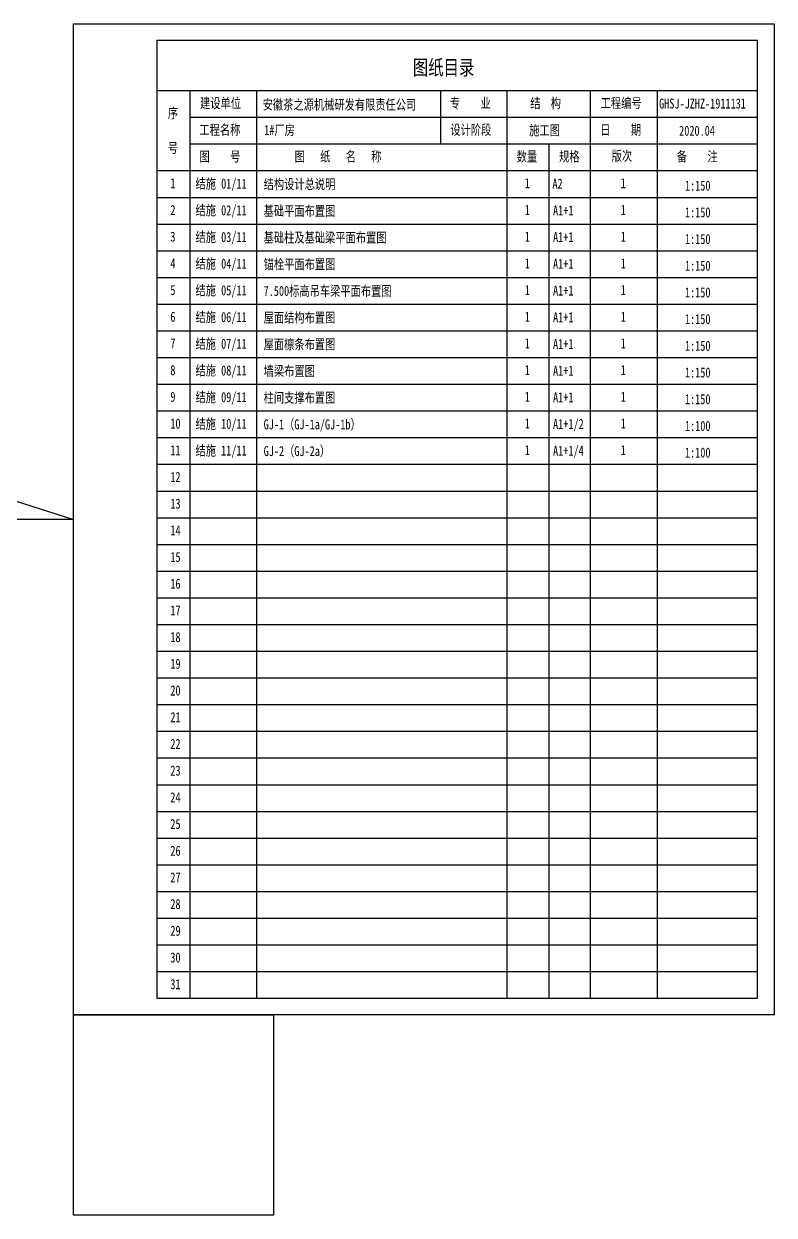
# Model space of a CAD drawing. Extents: x 8844666 to 9156203, y 1662182 to 2655606.
# Drawn here: x 8902419 to 8924902, y 2619906 to 2655606 of the extents above; entities that cross this region are included whole.
import ezdxf
from ezdxf.enums import TextEntityAlignment as Align

# ---------------------------------------------------------------- set-up
doc = ezdxf.new("R2010")
doc.units = 0
doc.header["$LTSCALE"] = 1000
doc.header["$MEASUREMENT"] = 0
doc.layers.add('PUB_TITLE', color=4, linetype='CONTINUOUS')
doc.layers.add('图签栏', color=4, linetype='CONTINUOUS')
doc.styles.add('图签黑体', font='simhei.ttf', dxfattribs={"width": 0.75})

msp = doc.modelspace()

# ---------------------------------------------------------------- linework, layer by layer
at = {"layer": 'PUB_TITLE', "color": 4}
for p, q in [((8903902.8, 2655605.8), (8924902.4, 2655605.8)), ((8924902.4, 2655605.8), (8924902.4, 2625906.3)), ((8924402.4, 2655105.8), (8906402.7, 2655105.8)), ((8906402.7, 2655105.8), (8906402.7, 2626406.3)), ((8924402.4, 2626406.3), (8924402.4, 2655105.8)), ((8907402.7, 2626406.3), (8907402.7, 2653605.8)), ((8909402.7, 2626406.3), (8909402.7, 2653605.8)), ((8914902.6, 2653605.8), (8914902.6, 2652005.8)), ((8916902.6, 2626406.3), (8916902.6, 2653605.8)), ((8919402.5, 2626406.3), (8919402.5, 2653605.8)), ((8921402.5, 2626406.3), (8921402.5, 2653605.8)), ((8907402.7, 2652805.8), (8924402.4, 2652805.8)), ((8907402.7, 2652005.8), (8924402.4, 2652005.8)), ((8918152.5, 2652005.8), (8918152.5, 2626406.3)), ((8906402.7, 2650405.8), (8924402.4, 2650405.8)), ((8906402.7, 2649605.9), (8924402.4, 2649605.9)), ((8906402.7, 2649605.9), (8924402.4, 2649605.9)), ((8906402.7, 2648805.9), (8924402.4, 2648805.9)), ((8906402.7, 2648805.9), (8924402.4, 2648805.9)), ((8906402.7, 2648005.9), (8924402.4, 2648005.9)), ((8906402.7, 2647205.9), (8924402.4, 2647205.9)), ((8906402.7, 2647205.9), (8924402.4, 2647205.9)), ((8906402.7, 2646405.9), (8924402.4, 2646405.9)), ((8906402.7, 2645605.9), (8924402.4, 2645605.9)), ((8906402.7, 2644805.9), (8924402.4, 2644805.9)), ((8906402.7, 2644006), (8924402.4, 2644006)), ((8906402.7, 2643206), (8924402.4, 2643206)), ((8906402.7, 2642406), (8924402.4, 2642406)), ((8906402.7, 2641606), (8924402.4, 2641606)), ((8906402.7, 2640806), (8924402.4, 2640806)), ((8906402.7, 2640006), (8924402.4, 2640006)), ((8906402.7, 2639206), (8924402.4, 2639206)), ((8906402.7, 2638406.1), (8924402.4, 2638406.1)), ((8906402.7, 2637606.1), (8924402.4, 2637606.1)), ((8906402.7, 2636806.1), (8924402.4, 2636806.1)), ((8906402.7, 2636006.1), (8924402.4, 2636006.1)), ((8906402.7, 2635206.1), (8924402.4, 2635206.1)), ((8906402.7, 2634406.1), (8924402.4, 2634406.1)), ((8906402.7, 2633606.1), (8924402.4, 2633606.1)), ((8906402.7, 2632806.2), (8924402.4, 2632806.2)), ((8906402.7, 2632006.2), (8924402.4, 2632006.2)), ((8906402.7, 2631206.2), (8924402.4, 2631206.2)), ((8906402.7, 2630406.2), (8924402.4, 2630406.2)), ((8906402.7, 2629606.2), (8924402.4, 2629606.2)), ((8906402.7, 2628806.2), (8924402.4, 2628806.2)), ((8906402.7, 2628006.2), (8924402.4, 2628006.2)), ((8906402.7, 2627206.3), (8924402.4, 2627206.3)), ((8906402.7, 2626406.3), (8924402.4, 2626406.3)), ((8924902.4, 2625906.3), (8903902.8, 2625906.3))]:
    msp.add_line(p, q, dxfattribs=at)
msp.add_lwpolyline([(8903902.8, 2655605.8), (8924902.4, 2655605.8), (8924902.4, 2625906.3), (8903902.8, 2625906.3)], close=True, dxfattribs=at)
at = {"layer": 'PUB_TITLE', "color": 4, "const_width": 40}
for points in [[(8906402.7, 2653605.8), (8924402.4, 2653605.8)], [(8906402.7, 2651205.8), (8924402.4, 2651205.8)]]:
    msp.add_lwpolyline(points, dxfattribs=at)
at = {"layer": 'PUB_TITLE', "color": 6}
msp.add_lwpolyline([(8895349.7, 2643488.7), (8903902.8, 2640756), (8844666.2, 2640756)], dxfattribs=at)
msp.add_lwpolyline([(8903902.8, 2625906.3), (8909902.8, 2625906.3), (8909902.8, 2619906.3), (8903902.8, 2619906.3)], close=True, dxfattribs=at)

# ---------------------------------------------------------------- texts
at = {"layer": '图签栏', "color": 0, "style": '图签黑体', "width": 0.75}
for s, height, p in [('图纸目录', 450, (8914075.2, 2654072.5)), ('建设单位', 300, (8907699.2, 2653080.8)), ('专    业', 300, (8915186.6, 2653080.8)), ('结  构', 300, (8917594.5, 2653080.8)), ('工程编号', 300, (8919702.5, 2653080.8)), ('工程名称', 300, (8907680.6, 2652280.8)), ('设计阶段', 300, (8915199.1, 2652280.8)), ('施工图', 300, (8917560.9, 2652265.2)), ('日    期', 300, (8919690.3, 2652280.8)), ('图    号', 300, (8907682.7, 2651480.8)), ('图   纸   名   称', 300, (8910531.8, 2651480.8)), ('数量', 300, (8917186.2, 2651480.8)), ('规格', 300, (8918456.8, 2651480.8)), ('版次', 300, (8920034.4, 2651500.3)), ('备    注', 300, (8921983.9, 2651480.8))]:
    msp.add_text(s, height=height, dxfattribs=at).set_placement(p)
at = {"layer": '图签栏', "color": 6, "style": '图签黑体', "width": 0.75}
for s, p in [('安徽茶之源机械研发有限责任公司', (8909575.4, 2653035.2)), ('GHSJ-JZHZ-1911131', (8921453.8, 2653067.6)), ('1#厂房', (8909622.6, 2652272.8)), ('1', (8906809.8, 2650678)), ('结施 01/11', (8907563.7, 2650669.4)), ('结构设计总说明', (8909604.8, 2650652.5)), ('1', (8917431.7, 2650680.8)), ('A2', (8918257.9, 2650667.2)), ('1', (8920307.7, 2650680.8)), ('1:150', (8922229.5, 2650607.7)), ('2', (8906809.8, 2649878)), ('结施 02/11', (8907563.7, 2649869.4)), ('基础平面布置图', (8909604.8, 2649852.6)), ('1', (8917431.7, 2649880.9)), ('A1+1', (8918276.5, 2649864.4)), ('1', (8920307.7, 2649880.8)), ('1:150', (8922229.5, 2649807.7)), ('3', (8906809.8, 2649078.1)), ('结施 03/11', (8907563.7, 2649069.4)), ('基础柱及基础梁平面布置图', (8909604.8, 2649052.6)), ('1', (8917431.7, 2649080.9)), ('A1+1', (8918276.5, 2649064.4)), ('1', (8920307.7, 2649080.8)), ('1:150', (8922229.5, 2649007.7)), ('4', (8906809.8, 2648278.1)), ('结施 04/11', (8907563.7, 2648269.5)), ('锚栓平面布置图', (8909604.8, 2648252.6)), ('1', (8917431.7, 2648280.9)), ('A1+1', (8918276.5, 2648264.4)), ('1', (8920307.7, 2648280.9)), ('1:150', (8922229.5, 2648207.7)), ('5', (8906809.8, 2647478.1)), ('结施 05/11', (8907563.7, 2647469.5)), ('7.500标高吊车梁平面布置图', (8909604.8, 2647452.6)), ('1', (8917431.7, 2647480.9)), ('A1+1', (8918276.5, 2647464.4)), ('1', (8920307.7, 2647480.9)), ('1:150', (8922229.5, 2647407.7)), ('6', (8906809.8, 2646678.1)), ('结施 06/11', (8907563.7, 2646669.5)), ('屋面结构布置图', (8909604.8, 2646652.6)), ('1', (8917431.7, 2646680.9)), ('A1+1', (8918276.5, 2646664.4)), ('1', (8920307.7, 2646680.9)), ('1:150', (8922229.5, 2646607.8)), ('7', (8906809.8, 2645878.1)), ('结施 07/11', (8907563.7, 2645869.5)), ('屋面檩条布置图', (8909604.8, 2645852.6)), ('1', (8917431.7, 2645880.9)), ('1', (8917431.7, 2645880.9)), ('A1+1', (8918276.5, 2645864.4)), ('1', (8920307.7, 2645880.9)), ('1', (8920307.7, 2645880.9)), ('1:150', (8922229.5, 2645807.8)), ('8', (8906809.8, 2645078.1)), ('结施 08/11', (8907563.7, 2645069.5)), ('墙梁布置图', (8909604.8, 2645052.6)), ('1', (8917431.7, 2645080.9)), ('A1+1', (8918276.5, 2645064.5)), ('1', (8920307.7, 2645080.9)), ('1:150', (8922229.5, 2645007.8)), ('9', (8906809.8, 2644278.1)), ('结施 09/11', (8907563.7, 2644269.5)), ('柱间支撑布置图', (8909604.8, 2644252.7)), ('1', (8917431.7, 2644281)), ('A1+1', (8918276.5, 2644264.5)), ('1', (8920307.7, 2644280.9)), ('1:150', (8922229.5, 2644207.8)), ('10', (8906809.8, 2643478.1)), ('结施 10/11', (8907563.7, 2643469.5)), ('GJ-1（GJ-1a/GJ-1b）', (8909604.8, 2643452.7)), ('1', (8917431.7, 2643481)), ('A1+1/2', (8918276.5, 2643464.5)), ('1', (8920307.7, 2643480.9)), ('1:100', (8922229.5, 2643407.8)), ('11', (8906809.8, 2642678.2)), ('结施 11/11', (8907563.7, 2642669.6)), ('GJ-2（GJ-2a）', (8909604.8, 2642652.7)), ('1', (8917431.7, 2642681)), ('A1+1/4', (8918276.5, 2642664.5)), ('1', (8920307.7, 2642681)), ('1:100', (8922229.5, 2642607.8)), ('12', (8906809.8, 2641878.2)), ('13', (8906809.8, 2641078.2)), ('14', (8906809.8, 2640278.2)), ('15', (8906809.8, 2639478.2)), ('16', (8906809.8, 2638678.2)), ('17', (8906809.8, 2637878.2)), ('18', (8906809.8, 2637078.3)), ('19', (8906809.8, 2636278.3)), ('20', (8906809.8, 2635478.3)), ('21', (8906809.8, 2634678.3)), ('22', (8906809.8, 2633878.3)), ('23', (8906809.8, 2633078.3)), ('24', (8906809.8, 2632278.3)), ('25', (8906809.8, 2631478.4)), ('26', (8906809.8, 2630678.4)), ('27', (8906809.8, 2629878.4)), ('28', (8906809.8, 2629078.4)), ('29', (8906809.8, 2628278.4)), ('30', (8906809.8, 2627478.4)), ('31', (8906809.8, 2626678.4))]:
    msp.add_text(s, height=300, dxfattribs=at).set_placement(p)
at = {"layer": '图签栏', "color": 0, "style": '图签黑体', "width": 0.75}
for s, p in [('序', (8906887.7, 2652937.2)), ('号', (8906887.7, 2651885.6))]:
    msp.add_text(s, height=300, dxfattribs=at).set_placement(p, align=Align.MIDDLE)
at = {"layer": '图签栏', "color": 6, "style": '图签黑体', "width": 0.75}
msp.add_text('2020.04', height=300, dxfattribs=at).set_placement((8922591.1, 2652399.1), align=Align.MIDDLE)

doc.saveas('drawing.dxf')
